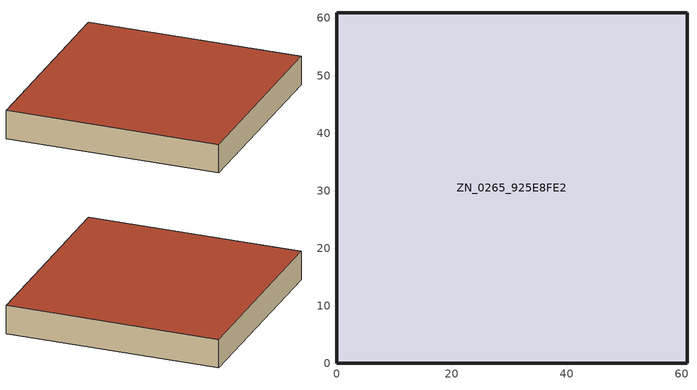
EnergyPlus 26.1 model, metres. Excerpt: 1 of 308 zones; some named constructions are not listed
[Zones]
ZN_0265_925E8FE2
 floor ground (Default_Floor_Construction): 0,60.93 60.93,60.93 60.93,0 0,0 z0
 wall outside (Default_Wall_Construction): 60.93,60.93 0,60.93 0,0 60.93,0 60.93,60.93 z0:8.29
 roof outside (Default_Roof_Construction): 0,0 60.93,0 60.93,60.93 0,60.93 z8.29
[ZoneHVAC:PackagedTerminalAirConditioner]
ZN_0043_32E0336D_PTAC: GreenFlow_HVAC_Availability_Schedule, ZN_0043_32E0336D_ExhaustNode, ZN_0043_32E0336D_InletNode, OutdoorAir:Mixer, ZN_0043_32E0336D_OA_MIXER, Autosize, Autosize, Autosize, No, 0, 0, 0, Fan:OnOff, ZN_0043_32E0336D_PTAC_FAN, Coil:Heating:Electric, ZN_0043_32E0336D_PTAC_ELEC_HEAT, Coil:Cooling:DX:SingleSpeed, ZN_0043_32E0336D_PTAC_DX_COOL, DrawThrough, GreenFlow_HVAC_Cycling_Fan_Schedule, , , None
ZN_0044_62C79DBA_PTAC: GreenFlow_HVAC_Availability_Schedule, ZN_0044_62C79DBA_ExhaustNode, ZN_0044_62C79DBA_InletNode, OutdoorAir:Mixer, ZN_0044_62C79DBA_OA_MIXER, Autosize, Autosize, Autosize, No, 0, 0, 0, Fan:OnOff, ZN_0044_62C79DBA_PTAC_FAN, Coil:Heating:Electric, ZN_0044_62C79DBA_PTAC_ELEC_HEAT, Coil:Cooling:DX:SingleSpeed, ZN_0044_62C79DBA_PTAC_DX_COOL, DrawThrough, GreenFlow_HVAC_Cycling_Fan_Schedule, , , None
ZN_0045_E89C8486_PTAC: GreenFlow_HVAC_Availability_Schedule, ZN_0045_E89C8486_ExhaustNode, ZN_0045_E89C8486_InletNode, OutdoorAir:Mixer, ZN_0045_E89C8486_OA_MIXER, Autosize, Autosize, Autosize, No, 0, 0, 0, Fan:OnOff, ZN_0045_E89C8486_PTAC_FAN, Coil:Heating:Electric, ZN_0045_E89C8486_PTAC_ELEC_HEAT, Coil:Cooling:DX:SingleSpeed, ZN_0045_E89C8486_PTAC_DX_COOL, DrawThrough, GreenFlow_HVAC_Cycling_Fan_Schedule, , , None
ZN_0046_72F797FC_PTAC: GreenFlow_HVAC_Availability_Schedule, ZN_0046_72F797FC_ExhaustNode, ZN_0046_72F797FC_InletNode, OutdoorAir:Mixer, ZN_0046_72F797FC_OA_MIXER, Autosize, Autosize, Autosize, No, 0, 0, 0, Fan:OnOff, ZN_0046_72F797FC_PTAC_FAN, Coil:Heating:Electric, ZN_0046_72F797FC_PTAC_ELEC_HEAT, Coil:Cooling:DX:SingleSpeed, ZN_0046_72F797FC_PTAC_DX_COOL, DrawThrough, GreenFlow_HVAC_Cycling_Fan_Schedule, , , None
ZN_0047_8D349150_PTAC: GreenFlow_HVAC_Availability_Schedule, ZN_0047_8D349150_ExhaustNode, ZN_0047_8D349150_InletNode, OutdoorAir:Mixer, ZN_0047_8D349150_OA_MIXER, Autosize, Autosize, Autosize, No, 0, 0, 0, Fan:OnOff, ZN_0047_8D349150_PTAC_FAN, Coil:Heating:Electric, ZN_0047_8D349150_PTAC_ELEC_HEAT, Coil:Cooling:DX:SingleSpeed, ZN_0047_8D349150_PTAC_DX_COOL, DrawThrough, GreenFlow_HVAC_Cycling_Fan_Schedule, , , None
ZN_0048_74763835_PTAC: GreenFlow_HVAC_Availability_Schedule, ZN_0048_74763835_ExhaustNode, ZN_0048_74763835_InletNode, OutdoorAir:Mixer, ZN_0048_74763835_OA_MIXER, Autosize, Autosize, Autosize, No, 0, 0, 0, Fan:OnOff, ZN_0048_74763835_PTAC_FAN, Coil:Heating:Electric, ZN_0048_74763835_PTAC_ELEC_HEAT, Coil:Cooling:DX:SingleSpeed, ZN_0048_74763835_PTAC_DX_COOL, DrawThrough, GreenFlow_HVAC_Cycling_Fan_Schedule, , , None
ZN_0049_2C5722CB_PTAC: GreenFlow_HVAC_Availability_Schedule, ZN_0049_2C5722CB_ExhaustNode, ZN_0049_2C5722CB_InletNode, OutdoorAir:Mixer, ZN_0049_2C5722CB_OA_MIXER, Autosize, Autosize, Autosize, No, 0, 0, 0, Fan:OnOff, ZN_0049_2C5722CB_PTAC_FAN, Coil:Heating:Electric, ZN_0049_2C5722CB_PTAC_ELEC_HEAT, Coil:Cooling:DX:SingleSpeed, ZN_0049_2C5722CB_PTAC_DX_COOL, DrawThrough, GreenFlow_HVAC_Cycling_Fan_Schedule, , , None
ZN_0050_44FE4565_PTAC: GreenFlow_HVAC_Availability_Schedule, ZN_0050_44FE4565_ExhaustNode, ZN_0050_44FE4565_InletNode, OutdoorAir:Mixer, ZN_0050_44FE4565_OA_MIXER, Autosize, Autosize, Autosize, No, 0, 0, 0, Fan:OnOff, ZN_0050_44FE4565_PTAC_FAN, Coil:Heating:Electric, ZN_0050_44FE4565_PTAC_ELEC_HEAT, Coil:Cooling:DX:SingleSpeed, ZN_0050_44FE4565_PTAC_DX_COOL, DrawThrough, GreenFlow_HVAC_Cycling_Fan_Schedule, , , None
ZN_0051_D4714813_PTAC: GreenFlow_HVAC_Availability_Schedule, ZN_0051_D4714813_ExhaustNode, ZN_0051_D4714813_InletNode, OutdoorAir:Mixer, ZN_0051_D4714813_OA_MIXER, Autosize, Autosize, Autosize, No, 0, 0, 0, Fan:OnOff, ZN_0051_D4714813_PTAC_FAN, Coil:Heating:Electric, ZN_0051_D4714813_PTAC_ELEC_HEAT, Coil:Cooling:DX:SingleSpeed, ZN_0051_D4714813_PTAC_DX_COOL, DrawThrough, GreenFlow_HVAC_Cycling_Fan_Schedule, , , None
ZN_0052_AA318482_PTAC: GreenFlow_HVAC_Availability_Schedule, ZN_0052_AA318482_ExhaustNode, ZN_0052_AA318482_InletNode, OutdoorAir:Mixer, ZN_0052_AA318482_OA_MIXER, Autosize, Autosize, Autosize, No, 0, 0, 0, Fan:OnOff, ZN_0052_AA318482_PTAC_FAN, Coil:Heating:Electric, ZN_0052_AA318482_PTAC_ELEC_HEAT, Coil:Cooling:DX:SingleSpeed, ZN_0052_AA318482_PTAC_DX_COOL, DrawThrough, GreenFlow_HVAC_Cycling_Fan_Schedule, , , None
ZN_0053_ECA294FF_PTAC: GreenFlow_HVAC_Availability_Schedule, ZN_0053_ECA294FF_ExhaustNode, ZN_0053_ECA294FF_InletNode, OutdoorAir:Mixer, ZN_0053_ECA294FF_OA_MIXER, Autosize, Autosize, Autosize, No, 0, 0, 0, Fan:OnOff, ZN_0053_ECA294FF_PTAC_FAN, Coil:Heating:Electric, ZN_0053_ECA294FF_PTAC_ELEC_HEAT, Coil:Cooling:DX:SingleSpeed, ZN_0053_ECA294FF_PTAC_DX_COOL, DrawThrough, GreenFlow_HVAC_Cycling_Fan_Schedule, , , None
ZN_0054_0927E1E7_PTAC: GreenFlow_HVAC_Availability_Schedule, ZN_0054_0927E1E7_ExhaustNode, ZN_0054_0927E1E7_InletNode, OutdoorAir:Mixer, ZN_0054_0927E1E7_OA_MIXER, Autosize, Autosize, Autosize, No, 0, 0, 0, Fan:OnOff, ZN_0054_0927E1E7_PTAC_FAN, Coil:Heating:Electric, ZN_0054_0927E1E7_PTAC_ELEC_HEAT, Coil:Cooling:DX:SingleSpeed, ZN_0054_0927E1E7_PTAC_DX_COOL, DrawThrough, GreenFlow_HVAC_Cycling_Fan_Schedule, , , None
ZN_0055_D135CC29_PTAC: GreenFlow_HVAC_Availability_Schedule, ZN_0055_D135CC29_ExhaustNode, ZN_0055_D135CC29_InletNode, OutdoorAir:Mixer, ZN_0055_D135CC29_OA_MIXER, Autosize, Autosize, Autosize, No, 0, 0, 0, Fan:OnOff, ZN_0055_D135CC29_PTAC_FAN, Coil:Heating:Electric, ZN_0055_D135CC29_PTAC_ELEC_HEAT, Coil:Cooling:DX:SingleSpeed, ZN_0055_D135CC29_PTAC_DX_COOL, DrawThrough, GreenFlow_HVAC_Cycling_Fan_Schedule, , , None
ZN_0056_5A421ED2_PTAC: GreenFlow_HVAC_Availability_Schedule, ZN_0056_5A421ED2_ExhaustNode, ZN_0056_5A421ED2_InletNode, OutdoorAir:Mixer, ZN_0056_5A421ED2_OA_MIXER, Autosize, Autosize, Autosize, No, 0, 0, 0, Fan:OnOff, ZN_0056_5A421ED2_PTAC_FAN, Coil:Heating:Electric, ZN_0056_5A421ED2_PTAC_ELEC_HEAT, Coil:Cooling:DX:SingleSpeed, ZN_0056_5A421ED2_PTAC_DX_COOL, DrawThrough, GreenFlow_HVAC_Cycling_Fan_Schedule, , , None
ZN_0057_24AD0651_PTAC: GreenFlow_HVAC_Availability_Schedule, ZN_0057_24AD0651_ExhaustNode, ZN_0057_24AD0651_InletNode, OutdoorAir:Mixer, ZN_0057_24AD0651_OA_MIXER, Autosize, Autosize, Autosize, No, 0, 0, 0, Fan:OnOff, ZN_0057_24AD0651_PTAC_FAN, Coil:Heating:Electric, ZN_0057_24AD0651_PTAC_ELEC_HEAT, Coil:Cooling:DX:SingleSpeed, ZN_0057_24AD0651_PTAC_DX_COOL, DrawThrough, GreenFlow_HVAC_Cycling_Fan_Schedule, , , None
ZN_0058_8B5FAAD6_PTAC: GreenFlow_HVAC_Availability_Schedule, ZN_0058_8B5FAAD6_ExhaustNode, ZN_0058_8B5FAAD6_InletNode, OutdoorAir:Mixer, ZN_0058_8B5FAAD6_OA_MIXER, Autosize, Autosize, Autosize, No, 0, 0, 0, Fan:OnOff, ZN_0058_8B5FAAD6_PTAC_FAN, Coil:Heating:Electric, ZN_0058_8B5FAAD6_PTAC_ELEC_HEAT, Coil:Cooling:DX:SingleSpeed, ZN_0058_8B5FAAD6_PTAC_DX_COOL, DrawThrough, GreenFlow_HVAC_Cycling_Fan_Schedule, , , None
ZN_0059_FD6487CE_PTAC: GreenFlow_HVAC_Availability_Schedule, ZN_0059_FD6487CE_ExhaustNode, ZN_0059_FD6487CE_InletNode, OutdoorAir:Mixer, ZN_0059_FD6487CE_OA_MIXER, Autosize, Autosize, Autosize, No, 0, 0, 0, Fan:OnOff, ZN_0059_FD6487CE_PTAC_FAN, Coil:Heating:Electric, ZN_0059_FD6487CE_PTAC_ELEC_HEAT, Coil:Cooling:DX:SingleSpeed, ZN_0059_FD6487CE_PTAC_DX_COOL, DrawThrough, GreenFlow_HVAC_Cycling_Fan_Schedule, , , None
ZN_0060_80EA84EC_PTAC: GreenFlow_HVAC_Availability_Schedule, ZN_0060_80EA84EC_ExhaustNode, ZN_0060_80EA84EC_InletNode, OutdoorAir:Mixer, ZN_0060_80EA84EC_OA_MIXER, Autosize, Autosize, Autosize, No, 0, 0, 0, Fan:OnOff, ZN_0060_80EA84EC_PTAC_FAN, Coil:Heating:Electric, ZN_0060_80EA84EC_PTAC_ELEC_HEAT, Coil:Cooling:DX:SingleSpeed, ZN_0060_80EA84EC_PTAC_DX_COOL, DrawThrough, GreenFlow_HVAC_Cycling_Fan_Schedule, , , None
ZN_0061_5B30B6A9_PTAC: GreenFlow_HVAC_Availability_Schedule, ZN_0061_5B30B6A9_ExhaustNode, ZN_0061_5B30B6A9_InletNode, OutdoorAir:Mixer, ZN_0061_5B30B6A9_OA_MIXER, Autosize, Autosize, Autosize, No, 0, 0, 0, Fan:OnOff, ZN_0061_5B30B6A9_PTAC_FAN, Coil:Heating:Electric, ZN_0061_5B30B6A9_PTAC_ELEC_HEAT, Coil:Cooling:DX:SingleSpeed, ZN_0061_5B30B6A9_PTAC_DX_COOL, DrawThrough, GreenFlow_HVAC_Cycling_Fan_Schedule, , , None
ZN_0062_4AA5C31E_PTAC: GreenFlow_HVAC_Availability_Schedule, ZN_0062_4AA5C31E_ExhaustNode, ZN_0062_4AA5C31E_InletNode, OutdoorAir:Mixer, ZN_0062_4AA5C31E_OA_MIXER, Autosize, Autosize, Autosize, No, 0, 0, 0, Fan:OnOff, ZN_0062_4AA5C31E_PTAC_FAN, Coil:Heating:Electric, ZN_0062_4AA5C31E_PTAC_ELEC_HEAT, Coil:Cooling:DX:SingleSpeed, ZN_0062_4AA5C31E_PTAC_DX_COOL, DrawThrough, GreenFlow_HVAC_Cycling_Fan_Schedule, , , None
ZN_0063_CA0FA094_PTAC: GreenFlow_HVAC_Availability_Schedule, ZN_0063_CA0FA094_ExhaustNode, ZN_0063_CA0FA094_InletNode, OutdoorAir:Mixer, ZN_0063_CA0FA094_OA_MIXER, Autosize, Autosize, Autosize, No, 0, 0, 0, Fan:OnOff, ZN_0063_CA0FA094_PTAC_FAN, Coil:Heating:Electric, ZN_0063_CA0FA094_PTAC_ELEC_HEAT, Coil:Cooling:DX:SingleSpeed, ZN_0063_CA0FA094_PTAC_DX_COOL, DrawThrough, GreenFlow_HVAC_Cycling_Fan_Schedule, , , None
ZN_0064_BA125166_PTAC: GreenFlow_HVAC_Availability_Schedule, ZN_0064_BA125166_ExhaustNode, ZN_0064_BA125166_InletNode, OutdoorAir:Mixer, ZN_0064_BA125166_OA_MIXER, Autosize, Autosize, Autosize, No, 0, 0, 0, Fan:OnOff, ZN_0064_BA125166_PTAC_FAN, Coil:Heating:Electric, ZN_0064_BA125166_PTAC_ELEC_HEAT, Coil:Cooling:DX:SingleSpeed, ZN_0064_BA125166_PTAC_DX_COOL, DrawThrough, GreenFlow_HVAC_Cycling_Fan_Schedule, , , None
ZN_0065_D0141B2A_PTAC: GreenFlow_HVAC_Availability_Schedule, ZN_0065_D0141B2A_ExhaustNode, ZN_0065_D0141B2A_InletNode, OutdoorAir:Mixer, ZN_0065_D0141B2A_OA_MIXER, Autosize, Autosize, Autosize, No, 0, 0, 0, Fan:OnOff, ZN_0065_D0141B2A_PTAC_FAN, Coil:Heating:Electric, ZN_0065_D0141B2A_PTAC_ELEC_HEAT, Coil:Cooling:DX:SingleSpeed, ZN_0065_D0141B2A_PTAC_DX_COOL, DrawThrough, GreenFlow_HVAC_Cycling_Fan_Schedule, , , None
ZN_0066_A3FC4101_PTAC: GreenFlow_HVAC_Availability_Schedule, ZN_0066_A3FC4101_ExhaustNode, ZN_0066_A3FC4101_InletNode, OutdoorAir:Mixer, ZN_0066_A3FC4101_OA_MIXER, Autosize, Autosize, Autosize, No, 0, 0, 0, Fan:OnOff, ZN_0066_A3FC4101_PTAC_FAN, Coil:Heating:Electric, ZN_0066_A3FC4101_PTAC_ELEC_HEAT, Coil:Cooling:DX:SingleSpeed, ZN_0066_A3FC4101_PTAC_DX_COOL, DrawThrough, GreenFlow_HVAC_Cycling_Fan_Schedule, , , None
ZN_0067_7921E256_PTAC: GreenFlow_HVAC_Availability_Schedule, ZN_0067_7921E256_ExhaustNode, ZN_0067_7921E256_InletNode, OutdoorAir:Mixer, ZN_0067_7921E256_OA_MIXER, Autosize, Autosize, Autosize, No, 0, 0, 0, Fan:OnOff, ZN_0067_7921E256_PTAC_FAN, Coil:Heating:Electric, ZN_0067_7921E256_PTAC_ELEC_HEAT, Coil:Cooling:DX:SingleSpeed, ZN_0067_7921E256_PTAC_DX_COOL, DrawThrough, GreenFlow_HVAC_Cycling_Fan_Schedule, , , None
ZN_0068_FE5F2D81_PTAC: GreenFlow_HVAC_Availability_Schedule, ZN_0068_FE5F2D81_ExhaustNode, ZN_0068_FE5F2D81_InletNode, OutdoorAir:Mixer, ZN_0068_FE5F2D81_OA_MIXER, Autosize, Autosize, Autosize, No, 0, 0, 0, Fan:OnOff, ZN_0068_FE5F2D81_PTAC_FAN, Coil:Heating:Electric, ZN_0068_FE5F2D81_PTAC_ELEC_HEAT, Coil:Cooling:DX:SingleSpeed, ZN_0068_FE5F2D81_PTAC_DX_COOL, DrawThrough, GreenFlow_HVAC_Cycling_Fan_Schedule, , , None
ZN_0069_8B99F584_PTAC: GreenFlow_HVAC_Availability_Schedule, ZN_0069_8B99F584_ExhaustNode, ZN_0069_8B99F584_InletNode, OutdoorAir:Mixer, ZN_0069_8B99F584_OA_MIXER, Autosize, Autosize, Autosize, No, 0, 0, 0, Fan:OnOff, ZN_0069_8B99F584_PTAC_FAN, Coil:Heating:Electric, ZN_0069_8B99F584_PTAC_ELEC_HEAT, Coil:Cooling:DX:SingleSpeed, ZN_0069_8B99F584_PTAC_DX_COOL, DrawThrough, GreenFlow_HVAC_Cycling_Fan_Schedule, , , None
ZN_0070_0FFC801F_PTAC: GreenFlow_HVAC_Availability_Schedule, ZN_0070_0FFC801F_ExhaustNode, ZN_0070_0FFC801F_InletNode, OutdoorAir:Mixer, ZN_0070_0FFC801F_OA_MIXER, Autosize, Autosize, Autosize, No, 0, 0, 0, Fan:OnOff, ZN_0070_0FFC801F_PTAC_FAN, Coil:Heating:Electric, ZN_0070_0FFC801F_PTAC_ELEC_HEAT, Coil:Cooling:DX:SingleSpeed, ZN_0070_0FFC801F_PTAC_DX_COOL, DrawThrough, GreenFlow_HVAC_Cycling_Fan_Schedule, , , None
ZN_0071_763C5296_PTAC: GreenFlow_HVAC_Availability_Schedule, ZN_0071_763C5296_ExhaustNode, ZN_0071_763C5296_InletNode, OutdoorAir:Mixer, ZN_0071_763C5296_OA_MIXER, Autosize, Autosize, Autosize, No, 0, 0, 0, Fan:OnOff, ZN_0071_763C5296_PTAC_FAN, Coil:Heating:Electric, ZN_0071_763C5296_PTAC_ELEC_HEAT, Coil:Cooling:DX:SingleSpeed, ZN_0071_763C5296_PTAC_DX_COOL, DrawThrough, GreenFlow_HVAC_Cycling_Fan_Schedule, , , None
ZN_0072_BAEBCCCF_PTAC: GreenFlow_HVAC_Availability_Schedule, ZN_0072_BAEBCCCF_ExhaustNode, ZN_0072_BAEBCCCF_InletNode, OutdoorAir:Mixer, ZN_0072_BAEBCCCF_OA_MIXER, Autosize, Autosize, Autosize, No, 0, 0, 0, Fan:OnOff, ZN_0072_BAEBCCCF_PTAC_FAN, Coil:Heating:Electric, ZN_0072_BAEBCCCF_PTAC_ELEC_HEAT, Coil:Cooling:DX:SingleSpeed, ZN_0072_BAEBCCCF_PTAC_DX_COOL, DrawThrough, GreenFlow_HVAC_Cycling_Fan_Schedule, , , None
ZN_0073_89407D05_PTAC: GreenFlow_HVAC_Availability_Schedule, ZN_0073_89407D05_ExhaustNode, ZN_0073_89407D05_InletNode, OutdoorAir:Mixer, ZN_0073_89407D05_OA_MIXER, Autosize, Autosize, Autosize, No, 0, 0, 0, Fan:OnOff, ZN_0073_89407D05_PTAC_FAN, Coil:Heating:Electric, ZN_0073_89407D05_PTAC_ELEC_HEAT, Coil:Cooling:DX:SingleSpeed, ZN_0073_89407D05_PTAC_DX_COOL, DrawThrough, GreenFlow_HVAC_Cycling_Fan_Schedule, , , None
ZN_0074_4243A346_PTAC: GreenFlow_HVAC_Availability_Schedule, ZN_0074_4243A346_ExhaustNode, ZN_0074_4243A346_InletNode, OutdoorAir:Mixer, ZN_0074_4243A346_OA_MIXER, Autosize, Autosize, Autosize, No, 0, 0, 0, Fan:OnOff, ZN_0074_4243A346_PTAC_FAN, Coil:Heating:Electric, ZN_0074_4243A346_PTAC_ELEC_HEAT, Coil:Cooling:DX:SingleSpeed, ZN_0074_4243A346_PTAC_DX_COOL, DrawThrough, GreenFlow_HVAC_Cycling_Fan_Schedule, , , None
ZN_0075_1CD46F5D_PTAC: GreenFlow_HVAC_Availability_Schedule, ZN_0075_1CD46F5D_ExhaustNode, ZN_0075_1CD46F5D_InletNode, OutdoorAir:Mixer, ZN_0075_1CD46F5D_OA_MIXER, Autosize, Autosize, Autosize, No, 0, 0, 0, Fan:OnOff, ZN_0075_1CD46F5D_PTAC_FAN, Coil:Heating:Electric, ZN_0075_1CD46F5D_PTAC_ELEC_HEAT, Coil:Cooling:DX:SingleSpeed, ZN_0075_1CD46F5D_PTAC_DX_COOL, DrawThrough, GreenFlow_HVAC_Cycling_Fan_Schedule, , , None
ZN_0076_3584C968_PTAC: GreenFlow_HVAC_Availability_Schedule, ZN_0076_3584C968_ExhaustNode, ZN_0076_3584C968_InletNode, OutdoorAir:Mixer, ZN_0076_3584C968_OA_MIXER, Autosize, Autosize, Autosize, No, 0, 0, 0, Fan:OnOff, ZN_0076_3584C968_PTAC_FAN, Coil:Heating:Electric, ZN_0076_3584C968_PTAC_ELEC_HEAT, Coil:Cooling:DX:SingleSpeed, ZN_0076_3584C968_PTAC_DX_COOL, DrawThrough, GreenFlow_HVAC_Cycling_Fan_Schedule, , , None
ZN_0077_A5D54006_PTAC: GreenFlow_HVAC_Availability_Schedule, ZN_0077_A5D54006_ExhaustNode, ZN_0077_A5D54006_InletNode, OutdoorAir:Mixer, ZN_0077_A5D54006_OA_MIXER, Autosize, Autosize, Autosize, No, 0, 0, 0, Fan:OnOff, ZN_0077_A5D54006_PTAC_FAN, Coil:Heating:Electric, ZN_0077_A5D54006_PTAC_ELEC_HEAT, Coil:Cooling:DX:SingleSpeed, ZN_0077_A5D54006_PTAC_DX_COOL, DrawThrough, GreenFlow_HVAC_Cycling_Fan_Schedule, , , None
ZN_0078_6BE1D243_PTAC: GreenFlow_HVAC_Availability_Schedule, ZN_0078_6BE1D243_ExhaustNode, ZN_0078_6BE1D243_InletNode, OutdoorAir:Mixer, ZN_0078_6BE1D243_OA_MIXER, Autosize, Autosize, Autosize, No, 0, 0, 0, Fan:OnOff, ZN_0078_6BE1D243_PTAC_FAN, Coil:Heating:Electric, ZN_0078_6BE1D243_PTAC_ELEC_HEAT, Coil:Cooling:DX:SingleSpeed, ZN_0078_6BE1D243_PTAC_DX_COOL, DrawThrough, GreenFlow_HVAC_Cycling_Fan_Schedule, , , None
ZN_0079_C593E473_PTAC: GreenFlow_HVAC_Availability_Schedule, ZN_0079_C593E473_ExhaustNode, ZN_0079_C593E473_InletNode, OutdoorAir:Mixer, ZN_0079_C593E473_OA_MIXER, Autosize, Autosize, Autosize, No, 0, 0, 0, Fan:OnOff, ZN_0079_C593E473_PTAC_FAN, Coil:Heating:Electric, ZN_0079_C593E473_PTAC_ELEC_HEAT, Coil:Cooling:DX:SingleSpeed, ZN_0079_C593E473_PTAC_DX_COOL, DrawThrough, GreenFlow_HVAC_Cycling_Fan_Schedule, , , None
ZN_0080_60393F61_PTAC: GreenFlow_HVAC_Availability_Schedule, ZN_0080_60393F61_ExhaustNode, ZN_0080_60393F61_InletNode, OutdoorAir:Mixer, ZN_0080_60393F61_OA_MIXER, Autosize, Autosize, Autosize, No, 0, 0, 0, Fan:OnOff, ZN_0080_60393F61_PTAC_FAN, Coil:Heating:Electric, ZN_0080_60393F61_PTAC_ELEC_HEAT, Coil:Cooling:DX:SingleSpeed, ZN_0080_60393F61_PTAC_DX_COOL, DrawThrough, GreenFlow_HVAC_Cycling_Fan_Schedule, , , None
ZN_0081_5B88B2C4_PTAC: GreenFlow_HVAC_Availability_Schedule, ZN_0081_5B88B2C4_ExhaustNode, ZN_0081_5B88B2C4_InletNode, OutdoorAir:Mixer, ZN_0081_5B88B2C4_OA_MIXER, Autosize, Autosize, Autosize, No, 0, 0, 0, Fan:OnOff, ZN_0081_5B88B2C4_PTAC_FAN, Coil:Heating:Electric, ZN_0081_5B88B2C4_PTAC_ELEC_HEAT, Coil:Cooling:DX:SingleSpeed, ZN_0081_5B88B2C4_PTAC_DX_COOL, DrawThrough, GreenFlow_HVAC_Cycling_Fan_Schedule, , , None
ZN_0082_7FEB8538_PTAC: GreenFlow_HVAC_Availability_Schedule, ZN_0082_7FEB8538_ExhaustNode, ZN_0082_7FEB8538_InletNode, OutdoorAir:Mixer, ZN_0082_7FEB8538_OA_MIXER, Autosize, Autosize, Autosize, No, 0, 0, 0, Fan:OnOff, ZN_0082_7FEB8538_PTAC_FAN, Coil:Heating:Electric, ZN_0082_7FEB8538_PTAC_ELEC_HEAT, Coil:Cooling:DX:SingleSpeed, ZN_0082_7FEB8538_PTAC_DX_COOL, DrawThrough, GreenFlow_HVAC_Cycling_Fan_Schedule, , , None
ZN_0083_B71B7883_PTAC: GreenFlow_HVAC_Availability_Schedule, ZN_0083_B71B7883_ExhaustNode, ZN_0083_B71B7883_InletNode, OutdoorAir:Mixer, ZN_0083_B71B7883_OA_MIXER, Autosize, Autosize, Autosize, No, 0, 0, 0, Fan:OnOff, ZN_0083_B71B7883_PTAC_FAN, Coil:Heating:Electric, ZN_0083_B71B7883_PTAC_ELEC_HEAT, Coil:Cooling:DX:SingleSpeed, ZN_0083_B71B7883_PTAC_DX_COOL, DrawThrough, GreenFlow_HVAC_Cycling_Fan_Schedule, , , None
ZN_0084_3E85CF33_PTAC: GreenFlow_HVAC_Availability_Schedule, ZN_0084_3E85CF33_ExhaustNode, ZN_0084_3E85CF33_InletNode, OutdoorAir:Mixer, ZN_0084_3E85CF33_OA_MIXER, Autosize, Autosize, Autosize, No, 0, 0, 0, Fan:OnOff, ZN_0084_3E85CF33_PTAC_FAN, Coil:Heating:Electric, ZN_0084_3E85CF33_PTAC_ELEC_HEAT, Coil:Cooling:DX:SingleSpeed, ZN_0084_3E85CF33_PTAC_DX_COOL, DrawThrough, GreenFlow_HVAC_Cycling_Fan_Schedule, , , None
ZN_0085_D88B0DE9_PTAC: GreenFlow_HVAC_Availability_Schedule, ZN_0085_D88B0DE9_ExhaustNode, ZN_0085_D88B0DE9_InletNode, OutdoorAir:Mixer, ZN_0085_D88B0DE9_OA_MIXER, Autosize, Autosize, Autosize, No, 0, 0, 0, Fan:OnOff, ZN_0085_D88B0DE9_PTAC_FAN, Coil:Heating:Electric, ZN_0085_D88B0DE9_PTAC_ELEC_HEAT, Coil:Cooling:DX:SingleSpeed, ZN_0085_D88B0DE9_PTAC_DX_COOL, DrawThrough, GreenFlow_HVAC_Cycling_Fan_Schedule, , , None
ZN_0086_D3B1ABF0_PTAC: GreenFlow_HVAC_Availability_Schedule, ZN_0086_D3B1ABF0_ExhaustNode, ZN_0086_D3B1ABF0_InletNode, OutdoorAir:Mixer, ZN_0086_D3B1ABF0_OA_MIXER, Autosize, Autosize, Autosize, No, 0, 0, 0, Fan:OnOff, ZN_0086_D3B1ABF0_PTAC_FAN, Coil:Heating:Electric, ZN_0086_D3B1ABF0_PTAC_ELEC_HEAT, Coil:Cooling:DX:SingleSpeed, ZN_0086_D3B1ABF0_PTAC_DX_COOL, DrawThrough, GreenFlow_HVAC_Cycling_Fan_Schedule, , , None
ZN_0087_65D7194A_PTAC: GreenFlow_HVAC_Availability_Schedule, ZN_0087_65D7194A_ExhaustNode, ZN_0087_65D7194A_InletNode, OutdoorAir:Mixer, ZN_0087_65D7194A_OA_MIXER, Autosize, Autosize, Autosize, No, 0, 0, 0, Fan:OnOff, ZN_0087_65D7194A_PTAC_FAN, Coil:Heating:Electric, ZN_0087_65D7194A_PTAC_ELEC_HEAT, Coil:Cooling:DX:SingleSpeed, ZN_0087_65D7194A_PTAC_DX_COOL, DrawThrough, GreenFlow_HVAC_Cycling_Fan_Schedule, , , None
ZN_0088_158AE9F1_PTAC: GreenFlow_HVAC_Availability_Schedule, ZN_0088_158AE9F1_ExhaustNode, ZN_0088_158AE9F1_InletNode, OutdoorAir:Mixer, ZN_0088_158AE9F1_OA_MIXER, Autosize, Autosize, Autosize, No, 0, 0, 0, Fan:OnOff, ZN_0088_158AE9F1_PTAC_FAN, Coil:Heating:Electric, ZN_0088_158AE9F1_PTAC_ELEC_HEAT, Coil:Cooling:DX:SingleSpeed, ZN_0088_158AE9F1_PTAC_DX_COOL, DrawThrough, GreenFlow_HVAC_Cycling_Fan_Schedule, , , None
ZN_0089_578B3840_PTAC: GreenFlow_HVAC_Availability_Schedule, ZN_0089_578B3840_ExhaustNode, ZN_0089_578B3840_InletNode, OutdoorAir:Mixer, ZN_0089_578B3840_OA_MIXER, Autosize, Autosize, Autosize, No, 0, 0, 0, Fan:OnOff, ZN_0089_578B3840_PTAC_FAN, Coil:Heating:Electric, ZN_0089_578B3840_PTAC_ELEC_HEAT, Coil:Cooling:DX:SingleSpeed, ZN_0089_578B3840_PTAC_DX_COOL, DrawThrough, GreenFlow_HVAC_Cycling_Fan_Schedule, , , None
ZN_0090_5E97317B_PTAC: GreenFlow_HVAC_Availability_Schedule, ZN_0090_5E97317B_ExhaustNode, ZN_0090_5E97317B_InletNode, OutdoorAir:Mixer, ZN_0090_5E97317B_OA_MIXER, Autosize, Autosize, Autosize, No, 0, 0, 0, Fan:OnOff, ZN_0090_5E97317B_PTAC_FAN, Coil:Heating:Electric, ZN_0090_5E97317B_PTAC_ELEC_HEAT, Coil:Cooling:DX:SingleSpeed, ZN_0090_5E97317B_PTAC_DX_COOL, DrawThrough, GreenFlow_HVAC_Cycling_Fan_Schedule, , , None
ZN_0091_61E6C96D_PTAC: GreenFlow_HVAC_Availability_Schedule, ZN_0091_61E6C96D_ExhaustNode, ZN_0091_61E6C96D_InletNode, OutdoorAir:Mixer, ZN_0091_61E6C96D_OA_MIXER, Autosize, Autosize, Autosize, No, 0, 0, 0, Fan:OnOff, ZN_0091_61E6C96D_PTAC_FAN, Coil:Heating:Electric, ZN_0091_61E6C96D_PTAC_ELEC_HEAT, Coil:Cooling:DX:SingleSpeed, ZN_0091_61E6C96D_PTAC_DX_COOL, DrawThrough, GreenFlow_HVAC_Cycling_Fan_Schedule, , , None
ZN_0092_3D5D5047_PTAC: GreenFlow_HVAC_Availability_Schedule, ZN_0092_3D5D5047_ExhaustNode, ZN_0092_3D5D5047_InletNode, OutdoorAir:Mixer, ZN_0092_3D5D5047_OA_MIXER, Autosize, Autosize, Autosize, No, 0, 0, 0, Fan:OnOff, ZN_0092_3D5D5047_PTAC_FAN, Coil:Heating:Electric, ZN_0092_3D5D5047_PTAC_ELEC_HEAT, Coil:Cooling:DX:SingleSpeed, ZN_0092_3D5D5047_PTAC_DX_COOL, DrawThrough, GreenFlow_HVAC_Cycling_Fan_Schedule, , , None
ZN_0093_1F54CC27_PTAC: GreenFlow_HVAC_Availability_Schedule, ZN_0093_1F54CC27_ExhaustNode, ZN_0093_1F54CC27_InletNode, OutdoorAir:Mixer, ZN_0093_1F54CC27_OA_MIXER, Autosize, Autosize, Autosize, No, 0, 0, 0, Fan:OnOff, ZN_0093_1F54CC27_PTAC_FAN, Coil:Heating:Electric, ZN_0093_1F54CC27_PTAC_ELEC_HEAT, Coil:Cooling:DX:SingleSpeed, ZN_0093_1F54CC27_PTAC_DX_COOL, DrawThrough, GreenFlow_HVAC_Cycling_Fan_Schedule, , , None
ZN_0094_BF995C70_PTAC: GreenFlow_HVAC_Availability_Schedule, ZN_0094_BF995C70_ExhaustNode, ZN_0094_BF995C70_InletNode, OutdoorAir:Mixer, ZN_0094_BF995C70_OA_MIXER, Autosize, Autosize, Autosize, No, 0, 0, 0, Fan:OnOff, ZN_0094_BF995C70_PTAC_FAN, Coil:Heating:Electric, ZN_0094_BF995C70_PTAC_ELEC_HEAT, Coil:Cooling:DX:SingleSpeed, ZN_0094_BF995C70_PTAC_DX_COOL, DrawThrough, GreenFlow_HVAC_Cycling_Fan_Schedule, , , None
ZN_0095_050112E3_PTAC: GreenFlow_HVAC_Availability_Schedule, ZN_0095_050112E3_ExhaustNode, ZN_0095_050112E3_InletNode, OutdoorAir:Mixer, ZN_0095_050112E3_OA_MIXER, Autosize, Autosize, Autosize, No, 0, 0, 0, Fan:OnOff, ZN_0095_050112E3_PTAC_FAN, Coil:Heating:Electric, ZN_0095_050112E3_PTAC_ELEC_HEAT, Coil:Cooling:DX:SingleSpeed, ZN_0095_050112E3_PTAC_DX_COOL, DrawThrough, GreenFlow_HVAC_Cycling_Fan_Schedule, , , None
ZN_0096_431D82AE_PTAC: GreenFlow_HVAC_Availability_Schedule, ZN_0096_431D82AE_ExhaustNode, ZN_0096_431D82AE_InletNode, OutdoorAir:Mixer, ZN_0096_431D82AE_OA_MIXER, Autosize, Autosize, Autosize, No, 0, 0, 0, Fan:OnOff, ZN_0096_431D82AE_PTAC_FAN, Coil:Heating:Electric, ZN_0096_431D82AE_PTAC_ELEC_HEAT, Coil:Cooling:DX:SingleSpeed, ZN_0096_431D82AE_PTAC_DX_COOL, DrawThrough, GreenFlow_HVAC_Cycling_Fan_Schedule, , , None
ZN_0097_276B1241_PTAC: GreenFlow_HVAC_Availability_Schedule, ZN_0097_276B1241_ExhaustNode, ZN_0097_276B1241_InletNode, OutdoorAir:Mixer, ZN_0097_276B1241_OA_MIXER, Autosize, Autosize, Autosize, No, 0, 0, 0, Fan:OnOff, ZN_0097_276B1241_PTAC_FAN, Coil:Heating:Electric, ZN_0097_276B1241_PTAC_ELEC_HEAT, Coil:Cooling:DX:SingleSpeed, ZN_0097_276B1241_PTAC_DX_COOL, DrawThrough, GreenFlow_HVAC_Cycling_Fan_Schedule, , , None
ZN_0098_15BE5F56_PTAC: GreenFlow_HVAC_Availability_Schedule, ZN_0098_15BE5F56_ExhaustNode, ZN_0098_15BE5F56_InletNode, OutdoorAir:Mixer, ZN_0098_15BE5F56_OA_MIXER, Autosize, Autosize, Autosize, No, 0, 0, 0, Fan:OnOff, ZN_0098_15BE5F56_PTAC_FAN, Coil:Heating:Electric, ZN_0098_15BE5F56_PTAC_ELEC_HEAT, Coil:Cooling:DX:SingleSpeed, ZN_0098_15BE5F56_PTAC_DX_COOL, DrawThrough, GreenFlow_HVAC_Cycling_Fan_Schedule, , , None
ZN_0099_891CF93B_PTAC: GreenFlow_HVAC_Availability_Schedule, ZN_0099_891CF93B_ExhaustNode, ZN_0099_891CF93B_InletNode, OutdoorAir:Mixer, ZN_0099_891CF93B_OA_MIXER, Autosize, Autosize, Autosize, No, 0, 0, 0, Fan:OnOff, ZN_0099_891CF93B_PTAC_FAN, Coil:Heating:Electric, ZN_0099_891CF93B_PTAC_ELEC_HEAT, Coil:Cooling:DX:SingleSpeed, ZN_0099_891CF93B_PTAC_DX_COOL, DrawThrough, GreenFlow_HVAC_Cycling_Fan_Schedule, , , None
ZN_0100_E4049AD5_PTAC: GreenFlow_HVAC_Availability_Schedule, ZN_0100_E4049AD5_ExhaustNode, ZN_0100_E4049AD5_InletNode, OutdoorAir:Mixer, ZN_0100_E4049AD5_OA_MIXER, Autosize, Autosize, Autosize, No, 0, 0, 0, Fan:OnOff, ZN_0100_E4049AD5_PTAC_FAN, Coil:Heating:Electric, ZN_0100_E4049AD5_PTAC_ELEC_HEAT, Coil:Cooling:DX:SingleSpeed, ZN_0100_E4049AD5_PTAC_DX_COOL, DrawThrough, GreenFlow_HVAC_Cycling_Fan_Schedule, , , None
ZN_0101_053E6DE0_PTAC: GreenFlow_HVAC_Availability_Schedule, ZN_0101_053E6DE0_ExhaustNode, ZN_0101_053E6DE0_InletNode, OutdoorAir:Mixer, ZN_0101_053E6DE0_OA_MIXER, Autosize, Autosize, Autosize, No, 0, 0, 0, Fan:OnOff, ZN_0101_053E6DE0_PTAC_FAN, Coil:Heating:Electric, ZN_0101_053E6DE0_PTAC_ELEC_HEAT, Coil:Cooling:DX:SingleSpeed, ZN_0101_053E6DE0_PTAC_DX_COOL, DrawThrough, GreenFlow_HVAC_Cycling_Fan_Schedule, , , None
ZN_0102_B62572B0_PTAC: GreenFlow_HVAC_Availability_Schedule, ZN_0102_B62572B0_ExhaustNode, ZN_0102_B62572B0_InletNode, OutdoorAir:Mixer, ZN_0102_B62572B0_OA_MIXER, Autosize, Autosize, Autosize, No, 0, 0, 0, Fan:OnOff, ZN_0102_B62572B0_PTAC_FAN, Coil:Heating:Electric, ZN_0102_B62572B0_PTAC_ELEC_HEAT, Coil:Cooling:DX:SingleSpeed, ZN_0102_B62572B0_PTAC_DX_COOL, DrawThrough, GreenFlow_HVAC_Cycling_Fan_Schedule, , , None
ZN_0103_C0BB0567_PTAC: GreenFlow_HVAC_Availability_Schedule, ZN_0103_C0BB0567_ExhaustNode, ZN_0103_C0BB0567_InletNode, OutdoorAir:Mixer, ZN_0103_C0BB0567_OA_MIXER, Autosize, Autosize, Autosize, No, 0, 0, 0, Fan:OnOff, ZN_0103_C0BB0567_PTAC_FAN, Coil:Heating:Electric, ZN_0103_C0BB0567_PTAC_ELEC_HEAT, Coil:Cooling:DX:SingleSpeed, ZN_0103_C0BB0567_PTAC_DX_COOL, DrawThrough, GreenFlow_HVAC_Cycling_Fan_Schedule, , , None
ZN_0104_DA2CA90D_PTAC: GreenFlow_HVAC_Availability_Schedule, ZN_0104_DA2CA90D_ExhaustNode, ZN_0104_DA2CA90D_InletNode, OutdoorAir:Mixer, ZN_0104_DA2CA90D_OA_MIXER, Autosize, Autosize, Autosize, No, 0, 0, 0, Fan:OnOff, ZN_0104_DA2CA90D_PTAC_FAN, Coil:Heating:Electric, ZN_0104_DA2CA90D_PTAC_ELEC_HEAT, Coil:Cooling:DX:SingleSpeed, ZN_0104_DA2CA90D_PTAC_DX_COOL, DrawThrough, GreenFlow_HVAC_Cycling_Fan_Schedule, , , None
ZN_0105_54FF726E_PTAC: GreenFlow_HVAC_Availability_Schedule, ZN_0105_54FF726E_ExhaustNode, ZN_0105_54FF726E_InletNode, OutdoorAir:Mixer, ZN_0105_54FF726E_OA_MIXER, Autosize, Autosize, Autosize, No, 0, 0, 0, Fan:OnOff, ZN_0105_54FF726E_PTAC_FAN, Coil:Heating:Electric, ZN_0105_54FF726E_PTAC_ELEC_HEAT, Coil:Cooling:DX:SingleSpeed, ZN_0105_54FF726E_PTAC_DX_COOL, DrawThrough, GreenFlow_HVAC_Cycling_Fan_Schedule, , , None
ZN_0106_C3A8ABA2_PTAC: GreenFlow_HVAC_Availability_Schedule, ZN_0106_C3A8ABA2_ExhaustNode, ZN_0106_C3A8ABA2_InletNode, OutdoorAir:Mixer, ZN_0106_C3A8ABA2_OA_MIXER, Autosize, Autosize, Autosize, No, 0, 0, 0, Fan:OnOff, ZN_0106_C3A8ABA2_PTAC_FAN, Coil:Heating:Electric, ZN_0106_C3A8ABA2_PTAC_ELEC_HEAT, Coil:Cooling:DX:SingleSpeed, ZN_0106_C3A8ABA2_PTAC_DX_COOL, DrawThrough, GreenFlow_HVAC_Cycling_Fan_Schedule, , , None
ZN_0107_3B69C13B_PTAC: GreenFlow_HVAC_Availability_Schedule, ZN_0107_3B69C13B_ExhaustNode, ZN_0107_3B69C13B_InletNode, OutdoorAir:Mixer, ZN_0107_3B69C13B_OA_MIXER, Autosize, Autosize, Autosize, No, 0, 0, 0, Fan:OnOff, ZN_0107_3B69C13B_PTAC_FAN, Coil:Heating:Electric, ZN_0107_3B69C13B_PTAC_ELEC_HEAT, Coil:Cooling:DX:SingleSpeed, ZN_0107_3B69C13B_PTAC_DX_COOL, DrawThrough, GreenFlow_HVAC_Cycling_Fan_Schedule, , , None
ZN_0108_2ECEB8B8_PTAC: GreenFlow_HVAC_Availability_Schedule, ZN_0108_2ECEB8B8_ExhaustNode, ZN_0108_2ECEB8B8_InletNode, OutdoorAir:Mixer, ZN_0108_2ECEB8B8_OA_MIXER, Autosize, Autosize, Autosize, No, 0, 0, 0, Fan:OnOff, ZN_0108_2ECEB8B8_PTAC_FAN, Coil:Heating:Electric, ZN_0108_2ECEB8B8_PTAC_ELEC_HEAT, Coil:Cooling:DX:SingleSpeed, ZN_0108_2ECEB8B8_PTAC_DX_COOL, DrawThrough, GreenFlow_HVAC_Cycling_Fan_Schedule, , , None
ZN_0109_8CF1A8A4_PTAC: GreenFlow_HVAC_Availability_Schedule, ZN_0109_8CF1A8A4_ExhaustNode, ZN_0109_8CF1A8A4_InletNode, OutdoorAir:Mixer, ZN_0109_8CF1A8A4_OA_MIXER, Autosize, Autosize, Autosize, No, 0, 0, 0, Fan:OnOff, ZN_0109_8CF1A8A4_PTAC_FAN, Coil:Heating:Electric, ZN_0109_8CF1A8A4_PTAC_ELEC_HEAT, Coil:Cooling:DX:SingleSpeed, ZN_0109_8CF1A8A4_PTAC_DX_COOL, DrawThrough, GreenFlow_HVAC_Cycling_Fan_Schedule, , , None
ZN_0110_A2A33FEC_PTAC: GreenFlow_HVAC_Availability_Schedule, ZN_0110_A2A33FEC_ExhaustNode, ZN_0110_A2A33FEC_InletNode, OutdoorAir:Mixer, ZN_0110_A2A33FEC_OA_MIXER, Autosize, Autosize, Autosize, No, 0, 0, 0, Fan:OnOff, ZN_0110_A2A33FEC_PTAC_FAN, Coil:Heating:Electric, ZN_0110_A2A33FEC_PTAC_ELEC_HEAT, Coil:Cooling:DX:SingleSpeed, ZN_0110_A2A33FEC_PTAC_DX_COOL, DrawThrough, GreenFlow_HVAC_Cycling_Fan_Schedule, , , None
ZN_0111_E1FD624E_PTAC: GreenFlow_HVAC_Availability_Schedule, ZN_0111_E1FD624E_ExhaustNode, ZN_0111_E1FD624E_InletNode, OutdoorAir:Mixer, ZN_0111_E1FD624E_OA_MIXER, Autosize, Autosize, Autosize, No, 0, 0, 0, Fan:OnOff, ZN_0111_E1FD624E_PTAC_FAN, Coil:Heating:Electric, ZN_0111_E1FD624E_PTAC_ELEC_HEAT, Coil:Cooling:DX:SingleSpeed, ZN_0111_E1FD624E_PTAC_DX_COOL, DrawThrough, GreenFlow_HVAC_Cycling_Fan_Schedule, , , None
ZN_0112_5075EF12_PTAC: GreenFlow_HVAC_Availability_Schedule, ZN_0112_5075EF12_ExhaustNode, ZN_0112_5075EF12_InletNode, OutdoorAir:Mixer, ZN_0112_5075EF12_OA_MIXER, Autosize, Autosize, Autosize, No, 0, 0, 0, Fan:OnOff, ZN_0112_5075EF12_PTAC_FAN, Coil:Heating:Electric, ZN_0112_5075EF12_PTAC_ELEC_HEAT, Coil:Cooling:DX:SingleSpeed, ZN_0112_5075EF12_PTAC_DX_COOL, DrawThrough, GreenFlow_HVAC_Cycling_Fan_Schedule, , , None
ZN_0113_2745A60C_PTAC: GreenFlow_HVAC_Availability_Schedule, ZN_0113_2745A60C_ExhaustNode, ZN_0113_2745A60C_InletNode, OutdoorAir:Mixer, ZN_0113_2745A60C_OA_MIXER, Autosize, Autosize, Autosize, No, 0, 0, 0, Fan:OnOff, ZN_0113_2745A60C_PTAC_FAN, Coil:Heating:Electric, ZN_0113_2745A60C_PTAC_ELEC_HEAT, Coil:Cooling:DX:SingleSpeed, ZN_0113_2745A60C_PTAC_DX_COOL, DrawThrough, GreenFlow_HVAC_Cycling_Fan_Schedule, , , None
ZN_0114_DA9CAD05_PTAC: GreenFlow_HVAC_Availability_Schedule, ZN_0114_DA9CAD05_ExhaustNode, ZN_0114_DA9CAD05_InletNode, OutdoorAir:Mixer, ZN_0114_DA9CAD05_OA_MIXER, Autosize, Autosize, Autosize, No, 0, 0, 0, Fan:OnOff, ZN_0114_DA9CAD05_PTAC_FAN, Coil:Heating:Electric, ZN_0114_DA9CAD05_PTAC_ELEC_HEAT, Coil:Cooling:DX:SingleSpeed, ZN_0114_DA9CAD05_PTAC_DX_COOL, DrawThrough, GreenFlow_HVAC_Cycling_Fan_Schedule, , , None
ZN_0115_1A06BB29_PTAC: GreenFlow_HVAC_Availability_Schedule, ZN_0115_1A06BB29_ExhaustNode, ZN_0115_1A06BB29_InletNode, OutdoorAir:Mixer, ZN_0115_1A06BB29_OA_MIXER, Autosize, Autosize, Autosize, No, 0, 0, 0, Fan:OnOff, ZN_0115_1A06BB29_PTAC_FAN, Coil:Heating:Electric, ZN_0115_1A06BB29_PTAC_ELEC_HEAT, Coil:Cooling:DX:SingleSpeed, ZN_0115_1A06BB29_PTAC_DX_COOL, DrawThrough, GreenFlow_HVAC_Cycling_Fan_Schedule, , , None
ZN_0116_67DAA7C4_PTAC: GreenFlow_HVAC_Availability_Schedule, ZN_0116_67DAA7C4_ExhaustNode, ZN_0116_67DAA7C4_InletNode, OutdoorAir:Mixer, ZN_0116_67DAA7C4_OA_MIXER, Autosize, Autosize, Autosize, No, 0, 0, 0, Fan:OnOff, ZN_0116_67DAA7C4_PTAC_FAN, Coil:Heating:Electric, ZN_0116_67DAA7C4_PTAC_ELEC_HEAT, Coil:Cooling:DX:SingleSpeed, ZN_0116_67DAA7C4_PTAC_DX_COOL, DrawThrough, GreenFlow_HVAC_Cycling_Fan_Schedule, , , None
ZN_0117_FF8AE766_PTAC: GreenFlow_HVAC_Availability_Schedule, ZN_0117_FF8AE766_ExhaustNode, ZN_0117_FF8AE766_InletNode, OutdoorAir:Mixer, ZN_0117_FF8AE766_OA_MIXER, Autosize, Autosize, Autosize, No, 0, 0, 0, Fan:OnOff, ZN_0117_FF8AE766_PTAC_FAN, Coil:Heating:Electric, ZN_0117_FF8AE766_PTAC_ELEC_HEAT, Coil:Cooling:DX:SingleSpeed, ZN_0117_FF8AE766_PTAC_DX_COOL, DrawThrough, GreenFlow_HVAC_Cycling_Fan_Schedule, , , None
ZN_0118_23E23B3E_PTAC: GreenFlow_HVAC_Availability_Schedule, ZN_0118_23E23B3E_ExhaustNode, ZN_0118_23E23B3E_InletNode, OutdoorAir:Mixer, ZN_0118_23E23B3E_OA_MIXER, Autosize, Autosize, Autosize, No, 0, 0, 0, Fan:OnOff, ZN_0118_23E23B3E_PTAC_FAN, Coil:Heating:Electric, ZN_0118_23E23B3E_PTAC_ELEC_HEAT, Coil:Cooling:DX:SingleSpeed, ZN_0118_23E23B3E_PTAC_DX_COOL, DrawThrough, GreenFlow_HVAC_Cycling_Fan_Schedule, , , None
ZN_0119_F966DF6A_PTAC: GreenFlow_HVAC_Availability_Schedule, ZN_0119_F966DF6A_ExhaustNode, ZN_0119_F966DF6A_InletNode, OutdoorAir:Mixer, ZN_0119_F966DF6A_OA_MIXER, Autosize, Autosize, Autosize, No, 0, 0, 0, Fan:OnOff, ZN_0119_F966DF6A_PTAC_FAN, Coil:Heating:Electric, ZN_0119_F966DF6A_PTAC_ELEC_HEAT, Coil:Cooling:DX:SingleSpeed, ZN_0119_F966DF6A_PTAC_DX_COOL, DrawThrough, GreenFlow_HVAC_Cycling_Fan_Schedule, , , None
ZN_0120_59860113_PTAC: GreenFlow_HVAC_Availability_Schedule, ZN_0120_59860113_ExhaustNode, ZN_0120_59860113_InletNode, OutdoorAir:Mixer, ZN_0120_59860113_OA_MIXER, Autosize, Autosize, Autosize, No, 0, 0, 0, Fan:OnOff, ZN_0120_59860113_PTAC_FAN, Coil:Heating:Electric, ZN_0120_59860113_PTAC_ELEC_HEAT, Coil:Cooling:DX:SingleSpeed, ZN_0120_59860113_PTAC_DX_COOL, DrawThrough, GreenFlow_HVAC_Cycling_Fan_Schedule, , , None
ZN_0121_C280815B_PTAC: GreenFlow_HVAC_Availability_Schedule, ZN_0121_C280815B_ExhaustNode, ZN_0121_C280815B_InletNode, OutdoorAir:Mixer, ZN_0121_C280815B_OA_MIXER, Autosize, Autosize, Autosize, No, 0, 0, 0, Fan:OnOff, ZN_0121_C280815B_PTAC_FAN, Coil:Heating:Electric, ZN_0121_C280815B_PTAC_ELEC_HEAT, Coil:Cooling:DX:SingleSpeed, ZN_0121_C280815B_PTAC_DX_COOL, DrawThrough, GreenFlow_HVAC_Cycling_Fan_Schedule, , , None
ZN_0122_95A403C9_PTAC: GreenFlow_HVAC_Availability_Schedule, ZN_0122_95A403C9_ExhaustNode, ZN_0122_95A403C9_InletNode, OutdoorAir:Mixer, ZN_0122_95A403C9_OA_MIXER, Autosize, Autosize, Autosize, No, 0, 0, 0, Fan:OnOff, ZN_0122_95A403C9_PTAC_FAN, Coil:Heating:Electric, ZN_0122_95A403C9_PTAC_ELEC_HEAT, Coil:Cooling:DX:SingleSpeed, ZN_0122_95A403C9_PTAC_DX_COOL, DrawThrough, GreenFlow_HVAC_Cycling_Fan_Schedule, , , None
ZN_0123_26A2CCAB_PTAC: GreenFlow_HVAC_Availability_Schedule, ZN_0123_26A2CCAB_ExhaustNode, ZN_0123_26A2CCAB_InletNode, OutdoorAir:Mixer, ZN_0123_26A2CCAB_OA_MIXER, Autosize, Autosize, Autosize, No, 0, 0, 0, Fan:OnOff, ZN_0123_26A2CCAB_PTAC_FAN, Coil:Heating:Electric, ZN_0123_26A2CCAB_PTAC_ELEC_HEAT, Coil:Cooling:DX:SingleSpeed, ZN_0123_26A2CCAB_PTAC_DX_COOL, DrawThrough, GreenFlow_HVAC_Cycling_Fan_Schedule, , , None
ZN_0124_A8FB1DF4_PTAC: GreenFlow_HVAC_Availability_Schedule, ZN_0124_A8FB1DF4_ExhaustNode, ZN_0124_A8FB1DF4_InletNode, OutdoorAir:Mixer, ZN_0124_A8FB1DF4_OA_MIXER, Autosize, Autosize, Autosize, No, 0, 0, 0, Fan:OnOff, ZN_0124_A8FB1DF4_PTAC_FAN, Coil:Heating:Electric, ZN_0124_A8FB1DF4_PTAC_ELEC_HEAT, Coil:Cooling:DX:SingleSpeed, ZN_0124_A8FB1DF4_PTAC_DX_COOL, DrawThrough, GreenFlow_HVAC_Cycling_Fan_Schedule, , , None
ZN_0125_6FCFDAB5_PTAC: GreenFlow_HVAC_Availability_Schedule, ZN_0125_6FCFDAB5_ExhaustNode, ZN_0125_6FCFDAB5_InletNode, OutdoorAir:Mixer, ZN_0125_6FCFDAB5_OA_MIXER, Autosize, Autosize, Autosize, No, 0, 0, 0, Fan:OnOff, ZN_0125_6FCFDAB5_PTAC_FAN, Coil:Heating:Electric, ZN_0125_6FCFDAB5_PTAC_ELEC_HEAT, Coil:Cooling:DX:SingleSpeed, ZN_0125_6FCFDAB5_PTAC_DX_COOL, DrawThrough, GreenFlow_HVAC_Cycling_Fan_Schedule, , , None
ZN_0126_525020AB_PTAC: GreenFlow_HVAC_Availability_Schedule, ZN_0126_525020AB_ExhaustNode, ZN_0126_525020AB_InletNode, OutdoorAir:Mixer, ZN_0126_525020AB_OA_MIXER, Autosize, Autosize, Autosize, No, 0, 0, 0, Fan:OnOff, ZN_0126_525020AB_PTAC_FAN, Coil:Heating:Electric, ZN_0126_525020AB_PTAC_ELEC_HEAT, Coil:Cooling:DX:SingleSpeed, ZN_0126_525020AB_PTAC_DX_COOL, DrawThrough, GreenFlow_HVAC_Cycling_Fan_Schedule, , , None
ZN_0127_4ABBF6DC_PTAC: GreenFlow_HVAC_Availability_Schedule, ZN_0127_4ABBF6DC_ExhaustNode, ZN_0127_4ABBF6DC_InletNode, OutdoorAir:Mixer, ZN_0127_4ABBF6DC_OA_MIXER, Autosize, Autosize, Autosize, No, 0, 0, 0, Fan:OnOff, ZN_0127_4ABBF6DC_PTAC_FAN, Coil:Heating:Electric, ZN_0127_4ABBF6DC_PTAC_ELEC_HEAT, Coil:Cooling:DX:SingleSpeed, ZN_0127_4ABBF6DC_PTAC_DX_COOL, DrawThrough, GreenFlow_HVAC_Cycling_Fan_Schedule, , , None
ZN_0128_343C80E1_PTAC: GreenFlow_HVAC_Availability_Schedule, ZN_0128_343C80E1_ExhaustNode, ZN_0128_343C80E1_InletNode, OutdoorAir:Mixer, ZN_0128_343C80E1_OA_MIXER, Autosize, Autosize, Autosize, No, 0, 0, 0, Fan:OnOff, ZN_0128_343C80E1_PTAC_FAN, Coil:Heating:Electric, ZN_0128_343C80E1_PTAC_ELEC_HEAT, Coil:Cooling:DX:SingleSpeed, ZN_0128_343C80E1_PTAC_DX_COOL, DrawThrough, GreenFlow_HVAC_Cycling_Fan_Schedule, , , None
ZN_0129_FCDEA63D_PTAC: GreenFlow_HVAC_Availability_Schedule, ZN_0129_FCDEA63D_ExhaustNode, ZN_0129_FCDEA63D_InletNode, OutdoorAir:Mixer, ZN_0129_FCDEA63D_OA_MIXER, Autosize, Autosize, Autosize, No, 0, 0, 0, Fan:OnOff, ZN_0129_FCDEA63D_PTAC_FAN, Coil:Heating:Electric, ZN_0129_FCDEA63D_PTAC_ELEC_HEAT, Coil:Cooling:DX:SingleSpeed, ZN_0129_FCDEA63D_PTAC_DX_COOL, DrawThrough, GreenFlow_HVAC_Cycling_Fan_Schedule, , , None
ZN_0130_450B3D0F_PTAC: GreenFlow_HVAC_Availability_Schedule, ZN_0130_450B3D0F_ExhaustNode, ZN_0130_450B3D0F_InletNode, OutdoorAir:Mixer, ZN_0130_450B3D0F_OA_MIXER, Autosize, Autosize, Autosize, No, 0, 0, 0, Fan:OnOff, ZN_0130_450B3D0F_PTAC_FAN, Coil:Heating:Electric, ZN_0130_450B3D0F_PTAC_ELEC_HEAT, Coil:Cooling:DX:SingleSpeed, ZN_0130_450B3D0F_PTAC_DX_COOL, DrawThrough, GreenFlow_HVAC_Cycling_Fan_Schedule, , , None
ZN_0131_F4D99DD2_PTAC: GreenFlow_HVAC_Availability_Schedule, ZN_0131_F4D99DD2_ExhaustNode, ZN_0131_F4D99DD2_InletNode, OutdoorAir:Mixer, ZN_0131_F4D99DD2_OA_MIXER, Autosize, Autosize, Autosize, No, 0, 0, 0, Fan:OnOff, ZN_0131_F4D99DD2_PTAC_FAN, Coil:Heating:Electric, ZN_0131_F4D99DD2_PTAC_ELEC_HEAT, Coil:Cooling:DX:SingleSpeed, ZN_0131_F4D99DD2_PTAC_DX_COOL, DrawThrough, GreenFlow_HVAC_Cycling_Fan_Schedule, , , None
ZN_0132_76635643_PTAC: GreenFlow_HVAC_Availability_Schedule, ZN_0132_76635643_ExhaustNode, ZN_0132_76635643_InletNode, OutdoorAir:Mixer, ZN_0132_76635643_OA_MIXER, Autosize, Autosize, Autosize, No, 0, 0, 0, Fan:OnOff, ZN_0132_76635643_PTAC_FAN, Coil:Heating:Electric, ZN_0132_76635643_PTAC_ELEC_HEAT, Coil:Cooling:DX:SingleSpeed, ZN_0132_76635643_PTAC_DX_COOL, DrawThrough, GreenFlow_HVAC_Cycling_Fan_Schedule, , , None
ZN_0133_599566F8_PTAC: GreenFlow_HVAC_Availability_Schedule, ZN_0133_599566F8_ExhaustNode, ZN_0133_599566F8_InletNode, OutdoorAir:Mixer, ZN_0133_599566F8_OA_MIXER, Autosize, Autosize, Autosize, No, 0, 0, 0, Fan:OnOff, ZN_0133_599566F8_PTAC_FAN, Coil:Heating:Electric, ZN_0133_599566F8_PTAC_ELEC_HEAT, Coil:Cooling:DX:SingleSpeed, ZN_0133_599566F8_PTAC_DX_COOL, DrawThrough, GreenFlow_HVAC_Cycling_Fan_Schedule, , , None
ZN_0134_6E2F8750_PTAC: GreenFlow_HVAC_Availability_Schedule, ZN_0134_6E2F8750_ExhaustNode, ZN_0134_6E2F8750_InletNode, OutdoorAir:Mixer, ZN_0134_6E2F8750_OA_MIXER, Autosize, Autosize, Autosize, No, 0, 0, 0, Fan:OnOff, ZN_0134_6E2F8750_PTAC_FAN, Coil:Heating:Electric, ZN_0134_6E2F8750_PTAC_ELEC_HEAT, Coil:Cooling:DX:SingleSpeed, ZN_0134_6E2F8750_PTAC_DX_COOL, DrawThrough, GreenFlow_HVAC_Cycling_Fan_Schedule, , , None
ZN_0135_84FB2F40_PTAC: GreenFlow_HVAC_Availability_Schedule, ZN_0135_84FB2F40_ExhaustNode, ZN_0135_84FB2F40_InletNode, OutdoorAir:Mixer, ZN_0135_84FB2F40_OA_MIXER, Autosize, Autosize, Autosize, No, 0, 0, 0, Fan:OnOff, ZN_0135_84FB2F40_PTAC_FAN, Coil:Heating:Electric, ZN_0135_84FB2F40_PTAC_ELEC_HEAT, Coil:Cooling:DX:SingleSpeed, ZN_0135_84FB2F40_PTAC_DX_COOL, DrawThrough, GreenFlow_HVAC_Cycling_Fan_Schedule, , , None
ZN_0136_4DD20BCC_PTAC: GreenFlow_HVAC_Availability_Schedule, ZN_0136_4DD20BCC_ExhaustNode, ZN_0136_4DD20BCC_InletNode, OutdoorAir:Mixer, ZN_0136_4DD20BCC_OA_MIXER, Autosize, Autosize, Autosize, No, 0, 0, 0, Fan:OnOff, ZN_0136_4DD20BCC_PTAC_FAN, Coil:Heating:Electric, ZN_0136_4DD20BCC_PTAC_ELEC_HEAT, Coil:Cooling:DX:SingleSpeed, ZN_0136_4DD20BCC_PTAC_DX_COOL, DrawThrough, GreenFlow_HVAC_Cycling_Fan_Schedule, , , None
ZN_0137_CBA0C1C3_PTAC: GreenFlow_HVAC_Availability_Schedule, ZN_0137_CBA0C1C3_ExhaustNode, ZN_0137_CBA0C1C3_InletNode, OutdoorAir:Mixer, ZN_0137_CBA0C1C3_OA_MIXER, Autosize, Autosize, Autosize, No, 0, 0, 0, Fan:OnOff, ZN_0137_CBA0C1C3_PTAC_FAN, Coil:Heating:Electric, ZN_0137_CBA0C1C3_PTAC_ELEC_HEAT, Coil:Cooling:DX:SingleSpeed, ZN_0137_CBA0C1C3_PTAC_DX_COOL, DrawThrough, GreenFlow_HVAC_Cycling_Fan_Schedule, , , None
ZN_0138_82603914_PTAC: GreenFlow_HVAC_Availability_Schedule, ZN_0138_82603914_ExhaustNode, ZN_0138_82603914_InletNode, OutdoorAir:Mixer, ZN_0138_82603914_OA_MIXER, Autosize, Autosize, Autosize, No, 0, 0, 0, Fan:OnOff, ZN_0138_82603914_PTAC_FAN, Coil:Heating:Electric, ZN_0138_82603914_PTAC_ELEC_HEAT, Coil:Cooling:DX:SingleSpeed, ZN_0138_82603914_PTAC_DX_COOL, DrawThrough, GreenFlow_HVAC_Cycling_Fan_Schedule, , , None
